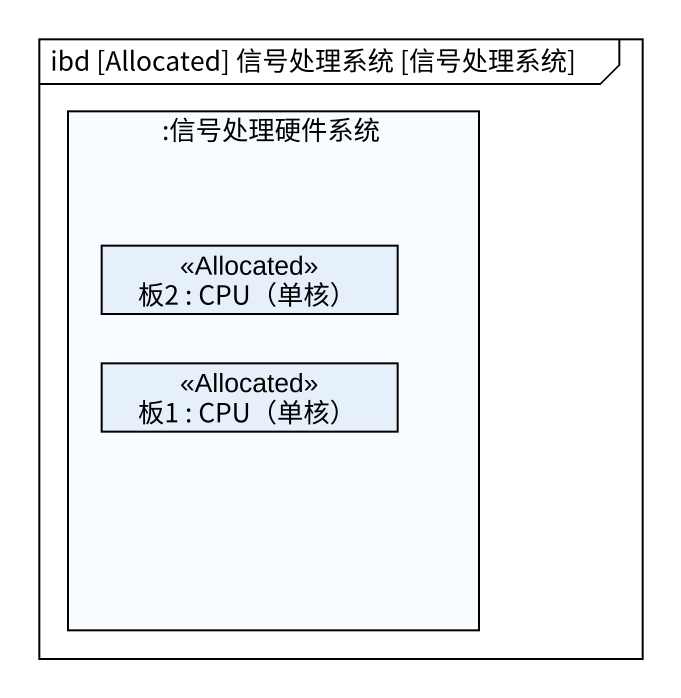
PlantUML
@startuml
mainframe ibd [Allocated] 信号处理系统 [信号处理系统]
rectangle ":信号处理硬件系统" as 信号处理硬件系统 {
  rectangle "板2 : CPU（单核）" as 板2 <<Allocated>>
  rectangle "板1 : CPU（单核）" as 板1 <<Allocated>>
}
@enduml
